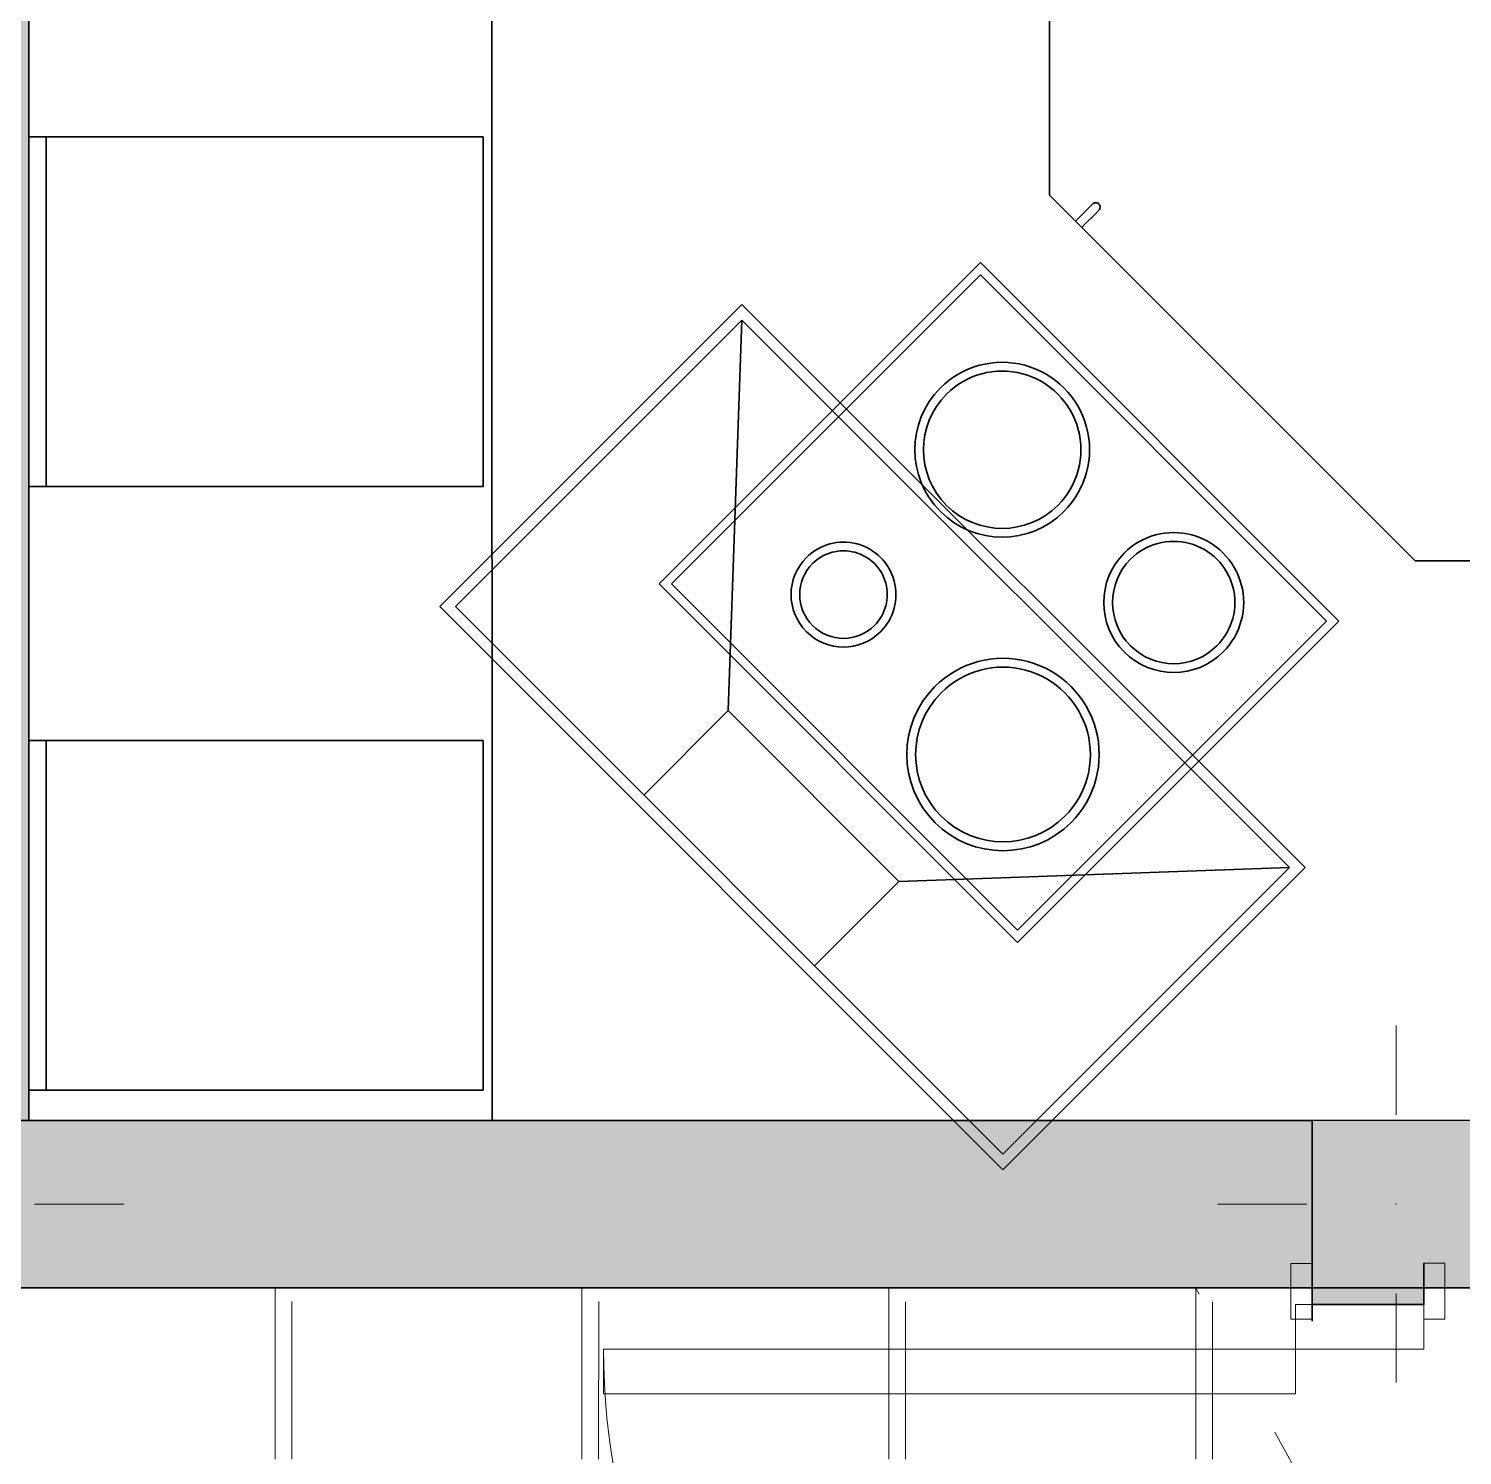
# Model space of a CAD drawing. Header units: millimetres. Extents: x -234375 to -184638, y -91483 to -70216.
# Drawn here: x -231982 to -230697, y -74302 to -73023 of the extents above; entities that cross this region are included whole.
import ezdxf

# ---------------------------------------------------------------- set-up
doc = ezdxf.new("R2010")
doc.units = ezdxf.units.MM
doc.header["$MEASUREMENT"] = 0
doc.linetypes.add('Dashed Small', pattern=[282.222222, 141.111111, -141.111111])
for name, color, linetype, lineweight in [('New_0_Pen_No__7', 7, 'Continuous', 35), ('New_Archicad Doors_Pen_No__27', 7, 'Continuous', 35), ('New_Drawing & Figure_Pen_No__7', 7, 'Continuous', 35), ('New_Structural - Bearing_Pen_No__1', 7, 'Continuous', 13), ('New_Structural - Bearing_Pen_No__27', 7, 'Continuous', 35), ('New_Structural - Stair & Railing_Pen_No__1', 7, 'Continuous', 13)]:
    doc.layers.add(name, color=color, linetype=linetype, lineweight=lineweight)
for name, color, linetype in [('New_Archicad Doors', 7, 'Continuous'), ('New_Structural - Bearing', 7, 'Continuous'), ('New_Structural - Stair & Railing', 7, 'Continuous')]:
    doc.layers.add(name, color=color, linetype=linetype)
for name, color, linetype, lineweight, true_color in [('New_Archicad Doors_Pen_No__23', 30, 'Continuous', 20, 0xff6600), ('New_Archicad Doors_Pen_No__3', 30, 'Continuous', 18, 0xff6600), ('New_Structural - Bearing_Pen_No__160', 33, 'Continuous', 20, 0xb4a35c)]:
    doc.layers.add(name, color=color, linetype=linetype, lineweight=lineweight, true_color=true_color)

# ---------------------------------------------------------------- blocks, each defined once
blk = doc.blocks.new('Stair_2')
at = {"layer": 'New_Structural - Stair & Railing_Pen_No__1', "color": 7, "linetype": 'Dashed Small', "lineweight": 13}
for p, q in [((-231761.4, -74151.7), (-232036.4, -74151.6)), ((-231761.6, -75151.7), (-231761.4, -74151.7)), ((-231761.4, -74151.7), (-231761.6, -75151.7)), ((-231486.4, -74151.7), (-231761.4, -74151.7)), ((-231746.6, -75151.7), (-231746.4, -74151.7)), ((-231486.6, -75151.7), (-231486.4, -74151.7)), ((-231486.4, -74151.7), (-231486.6, -75151.7)), ((-231211.4, -74151.8), (-231486.4, -74151.7)), ((-231471.6, -75151.7), (-231471.4, -74151.7)), ((-231211.6, -75151.8), (-231211.4, -74151.8)), ((-231211.4, -74151.8), (-231211.6, -75151.8)), ((-230936.4, -74151.8), (-231211.4, -74151.8)), ((-231196.6, -75151.8), (-231196.4, -74151.8)), ((-230936.6, -75151.8), (-230936.4, -74151.8)), ((-230936.4, -74151.8), (-230936.6, -75151.8)), ((-230661.4, -74151.8), (-230936.4, -74151.8)), ((-230661.5, -74651.8), (-230936.4, -74151.8)), ((-230921.6, -75151.8), (-230921.4, -74151.8))]:
    blk.add_line(p, q, dxfattribs=at)
blk = doc.blocks.new('Wall_46', base_point=(-231982.1, -74001.5))
at = {"layer": 'New_Structural - Bearing_Pen_No__160', "linetype": 'Continuous', "lineweight": 0, "true_color": 0x5a512e}
blk.add_hatch(color=59, dxfattribs=at).paths.add_polyline_path([(-231982.2, -71782.3), (-232132.2, -71782.3), (-232132.1, -74001.5), (-231982.1, -74001.5)])
at = {"layer": 'New_Structural - Bearing_Pen_No__27', "color": 7, "linetype": 'Continuous', "lineweight": 35, "flags": 128}
blk.add_lwpolyline([(-231982.1, -74001.5), (-231982.2, -71782.3)], dxfattribs=at)
blk = doc.blocks.new('Wall_47', base_point=(-234132.1, -74001.6))
at = {"layer": 'New_Structural - Bearing_Pen_No__160', "linetype": 'Continuous', "lineweight": 0, "true_color": 0x5a512e}
blk.add_hatch(color=59, dxfattribs=at).paths.add_polyline_path([(-230831.8, -74001.5), (-231982.1, -74001.5), (-231982.1, -74151.5), (-230831.8, -74151.5)])
at = {"layer": 'New_Structural - Bearing_Pen_No__27', "color": 7, "linetype": 'Continuous', "lineweight": 35, "flags": 128}
for points in [[(-230831.8, -74001.5), (-231982.1, -74001.5)], [(-231982.1, -74151.5), (-230832, -74151.5)]]:
    blk.add_lwpolyline(points, dxfattribs=at)
blk = doc.blocks.new('Door_4')
at = {"layer": 'New_Archicad Doors_Pen_No__23', "color": 30, "linetype": 'Continuous', "lineweight": 20, "true_color": 0xff6600}
for p, q in [((-310, 0), (-350, 0)), ((-350, 0), (-350, -115)), ((-310, -115), (-310, 0)), ((350, 0), (310, 0)), ((310, 0), (310, -115)), ((350, -115), (350, 0)), ((-350, -115), (-310, -115)), ((310, -115), (350, -115))]:
    blk.add_line(p, q, dxfattribs=at)
at = {"layer": 'New_Archicad Doors_Pen_No__27', "color": 7, "linetype": 'Continuous', "lineweight": 35}
for p, q in [((-350, -15), (-387, -15)), ((-350, -15), (-387, -15)), ((-350, -115), (-350, -15)), ((-350, -115), (-350, -15)), ((350, -115), (350, -15)), ((350, -115), (350, -15)), ((350, -15), (387, -15)), ((350, -15), (387, -15)), ((-350, -115), (-387, -115)), ((-350, -115), (-387, -115)), ((350, -115), (387, -115)), ((350, -115), (387, -115))]:
    blk.add_line(p, q, dxfattribs=at)
at = {"layer": 'New_Archicad Doors_Pen_No__3', "color": 30, "linetype": 'Continuous', "lineweight": 18, "true_color": 0xff6600}
for p, q in [((270, 0), (270, 620)), ((270, 620), (310, 620)), ((310, 620), (310, 0)), ((-337, 4), (-387, 4)), ((-387, 4), (-387, -15)), ((-337, -15), (-337, 4)), ((310, 0), (270, 0)), ((387, 4), (337, 4)), ((337, 4), (337, -15)), ((387, -15), (387, 4)), ((-387, -15), (-337, -15)), ((337, -15), (387, -15)), ((-337, -115), (-387, -115)), ((-387, -115), (-387, -134)), ((-337, -134), (-337, -115)), ((387, -115), (337, -115)), ((337, -115), (337, -134)), ((387, -134), (387, -115)), ((-387, -134), (-337, -134)), ((337, -134), (387, -134))]:
    blk.add_line(p, q, dxfattribs=at)
blk.add_arc((310, 0), 620, 90, 180, dxfattribs=at)
blk = doc.blocks.new('Wall_53', base_point=(-230731.9, -75157.1))
at = {"layer": 'New_Structural - Bearing_Pen_No__160', "linetype": 'Continuous', "lineweight": 0, "true_color": 0x5a512e}
for points in [[(-230732, -74151.5), (-230832, -74151.5), (-230832, -74166.6), (-230732, -74166.6)], [(-230732, -74866.6), (-230832, -74866.6), (-230831.9, -75057.1), (-230731.9, -75057.1)]]:
    blk.add_hatch(color=59, dxfattribs=at).paths.add_polyline_path(points)
at = {"layer": 'New_Structural - Bearing_Pen_No__27', "color": 7, "linetype": 'Continuous', "lineweight": 35}
for p, q in [((-230832, -74166.6), (-230832, -74129.6)), ((-230732, -74166.6), (-230732, -74129.6)), ((-230732, -74166.6), (-230832, -74166.6)), ((-230832, -74866.6), (-230832, -74903.6)), ((-230732, -74866.6), (-230832, -74866.6)), ((-230732, -74866.6), (-230732, -74903.6))]:
    blk.add_line(p, q, dxfattribs=at)
at = {"layer": 'New_Structural - Bearing_Pen_No__27', "color": 7, "linetype": 'Continuous', "lineweight": 35, "flags": 128}
for points in [[(-230832, -74151.5), (-230832, -74166.6)], [(-230732, -74166.6), (-230732, -74151.5)], [(-230832, -74866.6), (-230831.9, -75057.1)], [(-230731.9, -75057.1), (-230732, -74866.6)]]:
    blk.add_lwpolyline(points, dxfattribs=at)
at = {"layer": 'New_Archicad Doors', "color": 21, "linetype": 'Continuous', "lineweight": 18, "true_color": 0xff9955, "zscale": 1000, "rotation": 90.0025708428137}
blk.add_blockref('Door_4', (-230847, -74516.6), dxfattribs=at)
blk = doc.blocks.new('Column_44', base_point=(-230756.9, -74076.5))
at = {"layer": 'New_Structural - Bearing_Pen_No__160', "linetype": 'Continuous', "lineweight": 0, "true_color": 0x5a512e}
blk.add_hatch(color=59, dxfattribs=at).paths.add_polyline_path([(-230831.8, -74001.5), (-230831.8, -74151.5), (-230732, -74151.5), (-230682, -74151.5), (-230682, -74001.5)])
at = {"layer": 'New_Structural - Bearing_Pen_No__1', "color": 7, "linetype": 'Continuous', "lineweight": 13}
for p, q in [((-230756.9, -73996.5), (-230756.9, -73916.5)), ((-230836.9, -74076.5), (-230916.9, -74076.5)), ((-230676.9, -74076.5), (-230596.9, -74076.5)), ((-230756.9, -74156.5), (-230756.9, -74236.5))]:
    blk.add_line(p, q, dxfattribs=at)
at = {"layer": 'New_Structural - Bearing_Pen_No__1', "color": 7, "linetype": 'Continuous', "lineweight": 13, "flags": 128}
for points in [[(-230682, -74001.5), (-230831.8, -74001.5)], [(-230732, -74151.5), (-230682, -74151.5)]]:
    blk.add_lwpolyline(points, dxfattribs=at)
at = {"layer": 'New_Structural - Bearing_Pen_No__1', "color": 7, "linetype": 'Continuous', "lineweight": 13}
blk.add_point((-230756.9, -74076.5), dxfattribs=at)
blk = doc.blocks.new('Column_55', base_point=(-232057, -74076.5))
at = {"layer": 'New_Structural - Bearing_Pen_No__160', "linetype": 'Continuous', "lineweight": 0, "true_color": 0x5a512e}
blk.add_hatch(color=59, dxfattribs=at).paths.add_polyline_path([(-232132, -74001.5), (-232132, -74151.5), (-231982.1, -74151.5), (-231982.1, -74001.5)])
at = {"layer": 'New_Structural - Bearing_Pen_No__1', "color": 7, "linetype": 'Continuous', "lineweight": 13}
for p, q in [((-232057, -73996.5), (-232057, -73916.5)), ((-232137, -74076.5), (-232217, -74076.5)), ((-231977, -74076.5), (-231897, -74076.5)), ((-232057, -74156.5), (-232057, -74236.5))]:
    blk.add_line(p, q, dxfattribs=at)
at = {"layer": 'New_Structural - Bearing_Pen_No__1', "color": 7, "linetype": 'Continuous', "lineweight": 13, "flags": 128}
blk.add_lwpolyline([(-232132, -74151.5), (-231982.1, -74151.5)], dxfattribs=at)
at = {"layer": 'New_Structural - Bearing_Pen_No__1', "color": 7, "linetype": 'Continuous', "lineweight": 13}
blk.add_point((-232057, -74076.5), dxfattribs=at)

msp = doc.modelspace()

# ---------------------------------------------------------------- linework, layer by layer
at = {"layer": 'New_0_Pen_No__7', "color": 7, "linetype": 'Continuous', "lineweight": 35}
for p, q in [((-231982.1, -74001.5), (-234282.1, -74001.6)), ((-228142.5, -74001.4), (-231982.1, -74001.5)), ((-230832, -74151.5), (-230832, -74001.5)), ((-228142.5, -74151.4), (-234282.1, -74151.6)), ((-231532, -74151.5), (-230832, -74151.5)), ((-230832, -74151.5), (-230832, -74181.5)), ((-230832, -74151.5), (-230732, -74151.5))]:
    msp.add_line(p, q, dxfattribs=at)
at = {"layer": 'New_Drawing & Figure_Pen_No__7', "color": 7, "linetype": 'Continuous', "lineweight": 35}
for p, q in [((-231567.1, -72476.5), (-231567, -74001.5)), ((-231067.3, -73172.6), (-231067.4, -72625)), ((-231982.2, -73120.3), (-231966.5, -73120.3)), ((-231982.1, -73433.5), (-231982.2, -73120.3)), ((-231966.5, -73120.3), (-231927.3, -73120.2)), ((-231966.5, -73433.5), (-231966.5, -73120.3)), ((-231927.3, -73120.2), (-231614, -73120.2)), ((-231614, -73120.2), (-231574.9, -73120.2)), ((-231574.9, -73433.5), (-231574.9, -73120.2)), ((-230739.7, -73500.2), (-231067.3, -73172.6)), ((-231036, -73198.9), (-231031.2, -73194)), ((-231129.3, -73232.9), (-231417.3, -73520.9)), ((-230808.1, -73554.1), (-231129.3, -73232.9)), ((-231406.2, -73520.9), (-231129.3, -73243.9)), ((-231129.3, -73243.9), (-231406.2, -73520.9)), ((-231129.3, -73243.9), (-230819.2, -73554.1)), ((-230819.2, -73554.1), (-231129.3, -73243.9)), ((-231343, -73270.4), (-231613.8, -73541.2)), ((-230838.3, -73775), (-231343, -73270.4)), ((-231343, -73284.5), (-231599.7, -73541.2)), ((-231355.3, -73634.4), (-231343, -73284.5)), ((-230852.4, -73775), (-231343, -73284.5)), ((-231966.5, -73433.5), (-231982.1, -73433.5)), ((-231927.3, -73433.5), (-231966.5, -73433.5)), ((-231614, -73433.5), (-231927.3, -73433.5)), ((-231574.9, -73433.5), (-231614, -73433.5)), ((-228699.6, -73500.1), (-230739.7, -73500.2)), ((-231417.3, -73520.9), (-231096.1, -73842.1)), ((-231096.1, -73831), (-231406.2, -73520.9)), ((-231406.2, -73520.9), (-231096.1, -73831)), ((-231613.8, -73541.2), (-231109.1, -74045.8)), ((-231599.7, -73541.2), (-231109.1, -74031.8)), ((-231096.1, -73842.1), (-230808.1, -73554.1)), ((-230819.2, -73554.1), (-231096.1, -73831)), ((-231096.1, -73831), (-230819.2, -73554.1)), ((-231355.3, -73634.4), (-231430.9, -73710)), ((-231202.3, -73787.4), (-231355.3, -73634.4)), ((-231982.1, -73661.2), (-231966.5, -73661.2)), ((-231982.1, -73974.5), (-231982.1, -73661.2)), ((-231966.5, -73661.2), (-231927.3, -73661.2)), ((-231966.5, -73974.5), (-231966.5, -73661.2)), ((-231927.3, -73661.2), (-231614, -73661.2)), ((-231614, -73661.2), (-231574.9, -73661.2)), ((-231574.8, -73974.5), (-231574.9, -73661.2)), ((-231202.3, -73787.4), (-230852.4, -73775)), ((-231109.1, -74031.8), (-230852.4, -73775)), ((-231109.1, -74045.8), (-230838.3, -73775)), ((-231277.9, -73863), (-231202.3, -73787.4)), ((-231966.5, -73974.5), (-231982.1, -73974.5)), ((-231927.3, -73974.5), (-231966.5, -73974.5)), ((-231614, -73974.5), (-231927.3, -73974.5)), ((-231574.8, -73974.5), (-231614, -73974.5)), ((-231982.1, -74001.5), (-234282.1, -74001.6)), ((-228142.5, -74001.4), (-231982.1, -74001.5)), ((-231567, -74001.5), (-228699.6, -74001.4)), ((-230832, -74151.5), (-230832, -74001.5)), ((-228142.5, -74151.4), (-234282.1, -74151.6)), ((-231532, -74151.5), (-230832, -74151.5)), ((-230832, -74151.5), (-230832, -74181.5)), ((-230832, -74151.5), (-230732, -74151.5))]:
    msp.add_line(p, q, dxfattribs=at)
at = {"layer": 'New_Drawing & Figure_Pen_No__7', "color": 7, "linetype": 'Continuous', "lineweight": 35, "flags": 128}
for points in [[(-231044.1, -73195.8), (-231041.6, -73193.3), (-231031.9, -73183.6), (-231028.6, -73180.4), (-231031.9, -73183.6), (-231041.6, -73193.3)], [(-231038.5, -73201.4), (-231036, -73198.9), (-231026.3, -73189.2), (-231023.1, -73185.9), (-231026.3, -73189.2), (-231036, -73198.9)]]:
    msp.add_lwpolyline(points, close=True, dxfattribs=at)
for points in [[(-231044.1, -73195.8), (-231041.6, -73193.3), (-231031.9, -73183.6), (-231028.6, -73180.4), (-231031.9, -73183.6)], [(-231024.7, -73187.6), (-231023.1, -73185.9), (-231026.3, -73189.2), (-231036, -73198.9), (-231038.5, -73201.4)], [(-231028.6, -73180.4), (-231028.2, -73180), (-231027.7, -73179.7), (-231027.2, -73179.5), (-231026.7, -73179.3), (-231026.1, -73179.3), (-231025.6, -73179.3), (-231025.1, -73179.3), (-231024, -73179.7), (-231023.5, -73180), (-231023.1, -73180.4), (-231022.8, -73180.8), (-231022.5, -73181.2), (-231022, -73182.3), (-231021.9, -73183.3), (-231022.1, -73184.1), (-231022.2, -73184.6), (-231022.6, -73185.3), (-231023.1, -73185.9)]]:
    msp.add_lwpolyline(points, dxfattribs=at)
at = {"layer": 'New_Drawing & Figure_Pen_No__7', "color": 7, "linetype": 'Continuous', "lineweight": 35}
for centre, radius, start, end in [((-231109.8, -73400.6), 78.3, 315.0026, 135.0026), ((-231109.8, -73400.6), 78.3, 315.0026, 135.0026), ((-231109.8, -73400.6), 70.5, 315.0026, 135.0026), ((-231109.8, -73400.6), 70.5, 315.0026, 135.0026), ((-231109.8, -73400.6), 78.3, 135.0026, 315.0026), ((-231109.8, -73400.6), 78.3, 135.0026, 315.0026), ((-231109.8, -73400.6), 70.5, 135.0026, 315.0026), ((-231109.8, -73400.6), 70.5, 135.0026, 315.0026), ((-231252, -73530.4), 47, 315.0026, 135.0026), ((-231252, -73530.4), 47, 315.0026, 135.0026), ((-230956.1, -73537.5), 62.7, 315.0026, 135.0026), ((-230956.1, -73537.5), 62.7, 315.0026, 135.0026), ((-230956.1, -73537.5), 54.8, 315.0026, 135.0026), ((-230956.1, -73537.5), 54.8, 315.0026, 135.0026), ((-231252, -73530.4), 47, 135.0026, 315.0026), ((-231252, -73530.4), 47, 135.0026, 315.0026), ((-231252, -73530.4), 39.2, 315.0026, 135.0026), ((-231252, -73530.4), 39.2, 315.0026, 135.0026), ((-230956.1, -73537.5), 62.7, 135.0026, 315.0026), ((-230956.1, -73537.5), 62.7, 135.0026, 315.0026), ((-230956.1, -73537.5), 54.8, 135.0026, 315.0026), ((-230956.1, -73537.5), 54.8, 135.0026, 315.0026), ((-231252, -73530.4), 39.2, 135.0026, 315.0026), ((-231252, -73530.4), 39.2, 135.0026, 315.0026), ((-231109.1, -73673.7), 86.2, 315.0026, 135.0026), ((-231109.1, -73673.7), 86.2, 315.0026, 135.0026), ((-231109.1, -73673.7), 78.3, 315.0026, 135.0026), ((-231109.1, -73673.7), 78.3, 315.0026, 135.0026), ((-231109.1, -73673.7), 86.2, 135.0026, 315.0026), ((-231109.1, -73673.7), 86.2, 135.0026, 315.0026), ((-231109.1, -73673.7), 78.3, 135.0026, 315.0026), ((-231109.1, -73673.7), 78.3, 135.0026, 315.0026)]:
    msp.add_arc(centre, radius, start, end, dxfattribs=at)

# ---------------------------------------------------------------- block references
at = {"layer": 'New_Structural - Bearing', "color": 7, "lineweight": 35}
for name, p in [('Wall_46', (-231982.1, -74001.5)), ('Wall_47', (-234132.1, -74001.6)), ('Wall_53', (-230731.9, -75157.1))]:
    msp.add_blockref(name, p, dxfattribs=at)
at = {"layer": 'New_Structural - Bearing', "color": 7, "lineweight": 13}
for name, p in [('Column_55', (-232057, -74076.5)), ('Column_44', (-230756.9, -74076.5))]:
    msp.add_blockref(name, p, dxfattribs=at)
at = {"layer": 'New_Structural - Stair & Railing', "color": 8, "linetype": 'Continuous', "lineweight": 15}
msp.add_blockref('Stair_2', (0, 0), dxfattribs=at)

doc.saveas('drawing.dxf')
